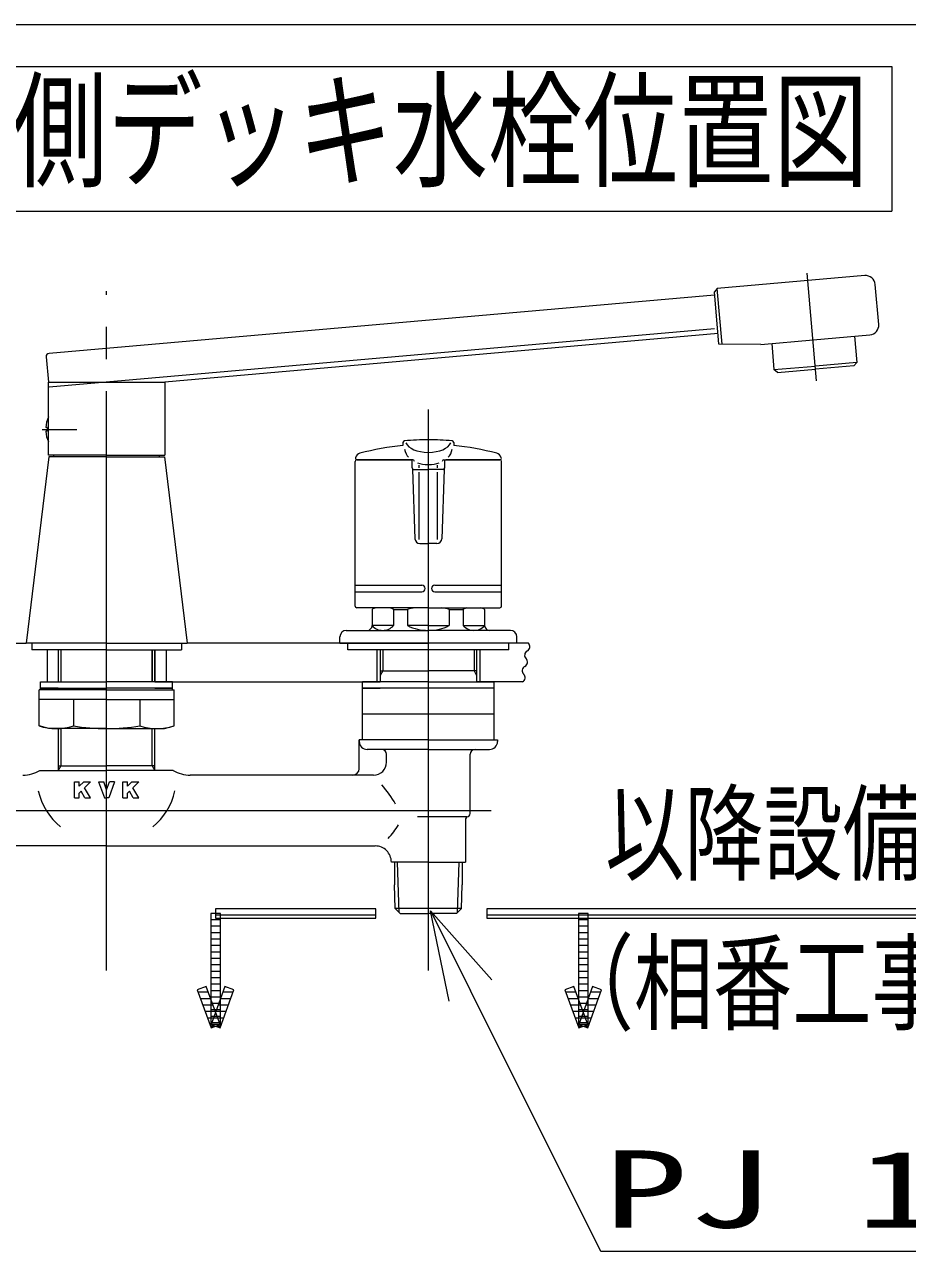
# Model space of a CAD drawing. Units: millimetres on the paper. Extents: x -305 to 305, y -152 to 152.
# Drawn here: x -22.75 to 4.69, y 28.99 to 67.13 of the extents above; entities that cross this region are included whole.
import ezdxf
from ezdxf.enums import TextEntityAlignment as Align

# ---------------------------------------------------------------- set-up
doc = ezdxf.new("R2010")
doc.units = ezdxf.units.MM
doc.linetypes.add('LONG_CHAIN', pattern=[21, 18, -1, 1, -1])
doc.linetypes.add('LONG_DOUBLE_CHAIN', pattern=[21.8, 18, -1, 0.6, -0.6, 0.6, -1])
doc.layers.add('0-1_RV', color=7, linetype='Continuous', lineweight=9)
doc.layers.add('0-2_0', color=7, linetype='Continuous', lineweight=9)
doc.styles.add('ＭＳ ゴシック', font='')
doc.styles.get('ＭＳ ゴシック').set_extended_font_data('MS Gothic')

# ---------------------------------------------------------------- blocks, each defined once
blk = doc.blocks.new('_OPEN30')
at = {"layer": '0-2_0'}
blk.add_line((0, 0), (-1, 0), dxfattribs=at)
blk.add_lwpolyline([(-1, 0.2679), (0, 0), (-1, -0.2679)], dxfattribs=at)

msp = doc.modelspace()

# ---------------------------------------------------------------- linework, layer by layer
at = {"layer": '0-1_RV'}
for p, q in [((-43.041, 67.127), (100.948, 67.127)), ((-40.787, 65.821), (4.213, 65.821)), ((4.213, 65.821), (4.213, 61.325)), ((-40.787, 61.325), (4.213, 61.325)), ((3.367, 59.322), (-1.216, 58.921)), ((-1.216, 58.921), (-1.307, 58.813)), ((-1.165, 57.194), (-1.307, 58.813)), ((-1.065, 57.194), (-1.216, 58.921)), ((3.801, 57.804), (3.692, 59.049)), ((-1.298, 58.713), (-21.983, 56.903)), ((-1.298, 57.666), (-21.983, 55.856)), ((-1.193, 57.518), (-18.386, 56.014)), ((0.141, 57.183), (1.76, 57.324)), ((0.475, 57.212), (0.546, 56.4)), ((1.76, 57.324), (3.528, 57.479)), ((3.045, 57.437), (3.116, 56.625)), ((0.141, 57.183), (-1.165, 57.194)), ((-22.074, 56.795), (-22.006, 56.01)), ((0.546, 56.4), (1.831, 56.512)), ((3.116, 56.625), (1.831, 56.512)), ((3.025, 56.517), (1.839, 56.413)), ((3.025, 56.517), (3.116, 56.625)), ((0.654, 56.309), (0.546, 56.4)), ((0.654, 56.309), (1.839, 56.413)), ((-22.006, 53.743), (-22.006, 56.013)), ((-22.006, 56.013), (-20.196, 56.013)), ((-20.196, 56.013), (-18.386, 56.013)), ((-18.386, 56.013), (-18.386, 53.743)), ((-22.047, 54.603), (-22.087, 54.603)), ((-22.047, 54.603), (-22.047, 54.483)), ((-22.047, 54.483), (-22.087, 54.483)), ((-10.985, 54.134), (-10.985, 54.039)), ((-9.407, 54.134), (-9.407, 54.039)), ((-21.996, 53.693), (-22.696, 47.893)), ((-20.196, 53.743), (-22.006, 53.743)), ((-20.196, 53.693), (-21.996, 53.693)), ((-20.196, 53.693), (-21.996, 53.693)), ((-20.196, 53.743), (-18.386, 53.743)), ((-20.196, 53.693), (-18.556, 53.693)), ((-19.001, 53.693), (-18.396, 53.693)), ((-19.001, 53.693), (-18.396, 53.693)), ((-18.556, 53.693), (-18.556, 53.743)), ((-18.396, 53.693), (-17.696, 47.893)), ((-12.471, 49.047), (-12.471, 53.547)), ((-12.421, 53.597), (-10.734, 53.597)), ((-10.68, 53.597), (-12.415, 53.597)), ((-10.704, 53.347), (-10.704, 53.597)), ((-10.478, 53.351), (-10.478, 53.427)), ((-9.913, 53.351), (-9.913, 53.427)), ((-9.712, 53.597), (-7.977, 53.597)), ((-9.688, 53.347), (-9.688, 53.597)), ((-7.971, 53.597), (-9.658, 53.597)), ((-7.921, 49.047), (-7.921, 53.547)), ((-10.684, 53.307), (-10.684, 53.297)), ((-10.684, 53.297), (-10.613, 51.142)), ((-10.684, 53.297), (-10.196, 53.297)), ((-10.654, 53.297), (-10.196, 53.297)), ((-10.478, 51.115), (-10.478, 53.21)), ((-9.738, 53.297), (-10.196, 53.297)), ((-9.913, 51.115), (-9.913, 53.21)), ((-9.708, 53.297), (-9.779, 51.142)), ((-10.463, 50.997), (-10.196, 50.997)), ((-9.929, 50.997), (-10.196, 50.997)), ((-12.471, 49.697), (-10.396, 49.697)), ((-9.996, 49.697), (-7.921, 49.697)), ((-12.471, 49.497), (-10.396, 49.497)), ((-9.996, 49.497), (-7.921, 49.497)), ((-10.196, 48.997), (-12.421, 48.997)), ((-11.946, 48.946), (-11.946, 48.443)), ((-11.278, 48.946), (-10.845, 48.946)), ((-11.278, 48.946), (-11.278, 48.443)), ((-10.845, 48.946), (-10.845, 48.443)), ((-10.196, 48.997), (-7.971, 48.997)), ((-9.546, 48.946), (-9.113, 48.946)), ((-9.546, 48.946), (-9.546, 48.443)), ((-9.113, 48.946), (-9.113, 48.443)), ((-8.446, 48.946), (-8.446, 48.443)), ((-11.278, 48.443), (-11.946, 48.443)), ((-10.196, 48.443), (-10.845, 48.443)), ((-10.196, 48.443), (-9.546, 48.443)), ((-9.113, 48.443), (-8.446, 48.443)), ((-12.946, 47.893), (-12.946, 48.093)), ((-12.746, 48.293), (-10.196, 48.293)), ((-7.646, 48.293), (-10.196, 48.293)), ((-7.446, 47.893), (-7.446, 48.093)), ((-20.196, 47.893), (-22.696, 47.893)), ((-22.521, 47.893), (-22.521, 47.693)), ((-20.196, 47.693), (-22.521, 47.693)), ((-21.696, 47.693), (-21.696, 46.693)), ((-21.615, 47.693), (-21.615, 46.693)), ((-20.196, 47.893), (-17.696, 47.893)), ((-20.196, 47.693), (-17.871, 47.693)), ((-18.777, 46.693), (-18.777, 47.693)), ((-18.777, 47.693), (-18.777, 46.693)), ((-18.696, 47.693), (-18.696, 46.693)), ((-18.696, 46.693), (-18.696, 47.693)), ((-17.871, 47.893), (-17.871, 47.693)), ((-12.946, 47.893), (-10.196, 47.893)), ((-7.696, 47.893), (-12.696, 47.893)), ((-12.696, 47.693), (-12.696, 47.893)), ((-7.696, 47.693), (-12.696, 47.693)), ((-11.696, 47.693), (-11.696, 46.693)), ((-11.615, 47.693), (-11.615, 47.033)), ((-8.777, 47.693), (-8.777, 47.033)), ((-8.696, 47.693), (-8.696, 46.693)), ((-7.696, 47.693), (-7.696, 47.893)), ((-11.696, 47.033), (-10.196, 47.033)), ((-11.615, 47.033), (-11.696, 46.893)), ((-8.696, 47.033), (-10.196, 47.033)), ((-8.777, 47.033), (-8.696, 46.893)), ((-22.246, 46.493), (-22.246, 46.693)), ((-22.246, 46.693), (-20.196, 46.693)), ((-12.246, 46.493), (-12.246, 46.693)), ((-10.196, 46.693), (-12.246, 46.693)), ((-10.196, 46.693), (-8.146, 46.693)), ((-8.146, 46.493), (-8.146, 46.693)), ((-22.296, 45.323), (-22.296, 46.443)), ((-20.196, 46.443), (-22.296, 46.443)), ((-22.246, 46.443), (-22.246, 46.493)), ((-21.696, 46.493), (-22.246, 46.493)), ((-22.246, 46.493), (-20.196, 46.493)), ((-21.696, 46.443), (-22.246, 46.443)), ((-18.146, 46.493), (-20.196, 46.493)), ((-20.196, 46.443), (-18.096, 46.443)), ((-18.696, 46.493), (-18.146, 46.493)), ((-18.696, 46.443), (-18.146, 46.443)), ((-18.146, 46.443), (-18.146, 46.493)), ((-18.096, 45.323), (-18.096, 46.443)), ((-12.246, 44.893), (-12.246, 46.493)), ((-8.146, 46.493), (-12.246, 46.493)), ((-12.246, 46.493), (-11.696, 46.493)), ((-20.196, 46.143), (-22.296, 46.143)), ((-21.228, 46.143), (-21.228, 45.323)), ((-20.196, 46.143), (-18.096, 46.143)), ((-19.164, 46.143), (-19.164, 45.323)), ((-8.146, 45.693), (-12.246, 45.693)), ((-21.996, 45.243), (-22.296, 45.323)), ((-20.196, 45.243), (-21.996, 45.243)), ((-21.696, 45.243), (-21.696, 43.943)), ((-21.615, 45.243), (-21.615, 44.083)), ((-20.196, 45.243), (-18.396, 45.243)), ((-18.777, 44.083), (-18.777, 45.243)), ((-18.696, 43.943), (-18.696, 45.243)), ((-18.396, 45.243), (-18.096, 45.323)), ((-12.346, 44.893), (-12.346, 44.843)), ((-10.196, 44.893), (-12.346, 44.893)), ((-12.346, 43.993), (-12.346, 44.893)), ((-10.196, 44.893), (-8.046, 44.893)), ((-8.046, 44.893), (-8.046, 44.843)), ((-10.196, 44.593), (-12.096, 44.593)), ((-11.496, 44.193), (-11.496, 44.443)), ((-10.196, 44.593), (-8.296, 44.593)), ((-8.896, 42.6), (-8.896, 44.443)), ((-22.269, 43.943), (-20.196, 43.943)), ((-22.269, 43.943), (-20.196, 43.943)), ((-21.696, 44.083), (-20.196, 44.083)), ((-21.615, 44.083), (-21.696, 43.943)), ((-18.696, 44.083), (-20.196, 44.083)), ((-18.123, 43.943), (-20.196, 43.943)), ((-18.777, 44.083), (-18.696, 43.943)), ((-21.196, 43.085), (-21.196, 43.585)), ((-21.196, 43.585), (-21.046, 43.585)), ((-21.046, 43.447), (-21.046, 43.585)), ((-21.046, 43.447), (-20.908, 43.585)), ((-20.908, 43.585), (-20.696, 43.585)), ((-20.879, 43.402), (-20.696, 43.585)), ((-20.446, 43.585), (-20.286, 43.585)), ((-20.446, 43.585), (-20.264, 43.085)), ((-20.196, 43.337), (-20.286, 43.585)), ((-20.196, 43.337), (-20.105, 43.585)), ((-19.946, 43.585), (-20.128, 43.085)), ((-19.946, 43.585), (-20.105, 43.585)), ((-19.696, 43.085), (-19.696, 43.585)), ((-19.696, 43.585), (-19.546, 43.585)), ((-19.546, 43.447), (-19.408, 43.585)), ((-19.546, 43.447), (-19.546, 43.585)), ((-19.408, 43.585), (-19.196, 43.585)), ((-19.379, 43.402), (-19.196, 43.585)), ((-11.896, 43.793), (-17.596, 43.793)), ((-21.046, 43.235), (-20.989, 43.292)), ((-21.046, 43.085), (-21.046, 43.235)), ((-20.869, 43.085), (-20.989, 43.292)), ((-20.696, 43.085), (-20.879, 43.402)), ((-19.546, 43.235), (-19.489, 43.292)), ((-19.546, 43.085), (-19.546, 43.235)), ((-19.369, 43.085), (-19.489, 43.292)), ((-19.196, 43.085), (-19.379, 43.402)), ((-21.196, 43.085), (-21.046, 43.085)), ((-20.869, 43.085), (-20.696, 43.085)), ((-20.264, 43.085), (-20.196, 43.085)), ((-20.128, 43.085), (-20.196, 43.085)), ((-19.696, 43.085), (-19.546, 43.085)), ((-19.369, 43.085), (-19.196, 43.085)), ((-8.996, 42.5), (-10.537, 42.5)), ((-8.996, 42.5), (-10.537, 42.5)), ((-9.046, 42.406), (-9.046, 41.093)), ((-20.196, 41.593), (-28.546, 41.593)), ((-20.196, 41.593), (-11.846, 41.593)), ((-9.046, 41.543), (-9.046, 41.393)), ((-10.196, 41.093), (-11.346, 41.093)), ((-11.246, 41.093), (-11.246, 40.381)), ((-11.103, 39.528), (-11.152, 41.093)), ((-10.196, 41.093), (-9.046, 41.093)), ((-9.289, 39.528), (-9.24, 41.093)), ((-9.146, 41.093), (-9.146, 40.381)), ((-11.223, 39.648), (-11.246, 40.381)), ((-9.169, 39.648), (-9.146, 40.381)), ((-16.659, 39.294), (-16.959, 39.294)), ((-11.828, 39.643), (-16.809, 39.643)), ((-11.828, 39.643), (-16.809, 39.643)), ((-11.828, 39.443), (-16.809, 39.443)), ((-11.068, 39.493), (-11.223, 39.647)), ((-9.169, 39.647), (-11.223, 39.647)), ((-11.068, 39.493), (-10.196, 39.493)), ((-9.323, 39.493), (-10.196, 39.493)), ((-9.324, 39.493), (-9.169, 39.647)), ((8.441, 39.643), (-8.377, 39.643)), ((8.441, 39.643), (-8.377, 39.643)), ((8.441, 39.443), (-8.377, 39.443)), ((-5.233, 39.294), (-5.533, 39.294)), ((-16.659, 39.094), (-16.959, 39.094)), ((-5.233, 39.094), (-5.533, 39.094)), ((-16.659, 38.894), (-16.959, 38.894)), ((-16.659, 38.694), (-16.959, 38.694)), ((-5.233, 38.894), (-5.533, 38.894)), ((-5.233, 38.694), (-5.533, 38.694)), ((-16.659, 38.494), (-16.959, 38.494)), ((-16.659, 38.294), (-16.959, 38.294)), ((-5.233, 38.494), (-5.533, 38.494)), ((-5.233, 38.294), (-5.533, 38.294)), ((-16.659, 38.094), (-16.959, 38.094)), ((-16.659, 37.894), (-16.959, 37.894)), ((-5.233, 38.094), (-5.533, 38.094)), ((-5.233, 37.894), (-5.533, 37.894)), ((-16.659, 37.694), (-16.959, 37.694)), ((-16.659, 37.494), (-16.959, 37.494)), ((-5.233, 37.694), (-5.533, 37.694)), ((-5.233, 37.494), (-5.533, 37.494)), ((-17.031, 37.043), (-17.35, 37.043)), ((-16.659, 37.294), (-16.959, 37.294)), ((-16.659, 37.094), (-16.959, 37.094)), ((-16.268, 37.043), (-16.587, 37.043)), ((-5.605, 37.043), (-5.924, 37.043)), ((-5.233, 37.294), (-5.533, 37.294)), ((-5.233, 37.094), (-5.533, 37.094)), ((-4.841, 37.043), (-5.161, 37.043)), ((-16.958, 36.843), (-17.278, 36.843)), ((-16.886, 36.643), (-17.205, 36.643)), ((-16.659, 36.894), (-16.959, 36.894)), ((-16.659, 36.694), (-16.959, 36.694)), ((-16.413, 36.643), (-16.733, 36.643)), ((-16.341, 36.843), (-16.66, 36.843)), ((-5.532, 36.843), (-5.851, 36.843)), ((-5.459, 36.643), (-5.778, 36.643)), ((-5.233, 36.894), (-5.533, 36.894)), ((-5.233, 36.694), (-5.533, 36.694)), ((-4.987, 36.643), (-5.306, 36.643)), ((-4.914, 36.843), (-5.233, 36.843)), ((-16.813, 36.443), (-17.132, 36.443)), ((-16.74, 36.243), (-17.059, 36.243)), ((-16.659, 36.494), (-16.959, 36.494)), ((-16.659, 36.294), (-16.959, 36.294)), ((-16.559, 36.243), (-16.878, 36.243)), ((-16.486, 36.443), (-16.805, 36.443)), ((-5.386, 36.443), (-5.706, 36.443)), ((-5.314, 36.243), (-5.633, 36.243)), ((-5.233, 36.494), (-5.533, 36.494)), ((-5.233, 36.294), (-5.533, 36.294)), ((-5.132, 36.243), (-5.452, 36.243)), ((-5.06, 36.443), (-5.379, 36.443)), ((-16.675, 36.043), (-16.986, 36.043)), ((-16.659, 36.094), (-16.959, 36.094)), ((-16.632, 36.043), (-16.943, 36.043)), ((-5.249, 36.043), (-5.56, 36.043)), ((-5.233, 36.094), (-5.533, 36.094)), ((-5.205, 36.043), (-5.516, 36.043))]:
    msp.add_line(p, q, dxfattribs=at)
at = {"layer": '0-1_RV', "linetype": 'LONG_CHAIN'}
for p, q in [((1.871, 56.051), (1.578, 59.401)), ((-20.196, 37.726), (-20.196, 58.834)), ((-10.196, 37.726), (-10.196, 55.163)), ((-22.201, 54.543), (-21.117, 54.543)), ((-32.079, 42.693), (-20.196, 42.693)), ((-20.196, 42.693), (-8.246, 42.693)), ((-20.196, 42.693), (-8.391, 42.693)), ((-20.196, 42.693), (-8.391, 42.693))]:
    msp.add_line(p, q, dxfattribs=at)
at = {"layer": '0-1_RV', "linetype": 'LONG_DOUBLE_CHAIN'}
for p, q in [((-27.871, 47.893), (-22.696, 47.893)), ((-22.046, 47.693), (-22.046, 46.693)), ((-18.346, 47.693), (-18.346, 46.693)), ((-12.696, 47.893), (-17.696, 47.893)), ((-11.796, 47.693), (-11.796, 46.693)), ((-8.596, 47.693), (-8.596, 46.693)), ((-7.499, 47.893), (-7.871, 47.893)), ((-7.086, 47.893), (-7.696, 47.893)), ((-18.696, 46.693), (-11.696, 46.693)), ((-7.271, 46.693), (-8.696, 46.693))]:
    msp.add_line(p, q, dxfattribs=at)
at = {"layer": '0-1_RV'}
for points in [[(-21.391, 53.693), (-21.836, 53.693), (-21.836, 53.743)], [(-9.708, 53.307), (-9.708, 53.297), (-10.196, 53.297)], [(-18.146, 46.493), (-18.146, 46.693), (-20.196, 46.693)], [(-8.146, 44.893), (-8.146, 46.493), (-8.696, 46.493)], [(10.677, 28.987), (-4.831, 28.987), (-8.889, 37.103)]]:
    msp.add_lwpolyline(points, dxfattribs=at)
for points in [[(-16.959, 39.493), (-16.959, 35.994), (-16.659, 35.994), (-16.659, 39.493)], [(-16.809, 39.343), (-11.828, 39.343), (-11.828, 39.643), (-16.809, 39.643)], [(-8.377, 39.343), (8.441, 39.343), (8.441, 39.643), (-8.377, 39.643)], [(-5.533, 39.493), (-5.533, 35.994), (-5.233, 35.994), (-5.233, 39.493)], [(-17.379, 37.121), (-16.95, 35.943), (-16.668, 36.045), (-17.097, 37.224)], [(-16.521, 37.224), (-16.95, 36.045), (-16.668, 35.943), (-16.239, 37.121)], [(-5.953, 37.121), (-5.524, 35.943), (-5.242, 36.045), (-5.671, 37.224)], [(-5.095, 37.224), (-5.524, 36.045), (-5.242, 35.943), (-4.813, 37.121)]]:
    msp.add_lwpolyline(points, close=True, dxfattribs=at)
for centre, radius, start, end in [((3.393, 59.023), 0.3, 5, 95), ((3.502, 57.778), 0.3, 275, 5), ((-21.975, 56.804), 0.1, 95, 185), ((-21.139, 54.543), 0.95, 155.8421, 176.379), ((-21.139, 54.543), 0.95, 183.622, 204.1579), ((-10.935, 54.134), 0.05, 95.1699, 180), ((-10.196, 45.967), 8.25, 90, 95.1699), ((-10.196, 45.967), 8.25, 84.8301, 90), ((-9.457, 54.134), 0.05, 0, 84.8301), ((-12.271, 53.605), 0.2, 104.9374, 163.7293), ((-10.196, 45.827), 8.25, 95.4872, 104.9374), ((-10.196, 45.827), 8.25, 75.0626, 84.5128), ((-8.121, 53.605), 0.2, 16.2707, 75.0626), ((-12.421, 53.547), 0.05, 90, 180), ((-12.415, 53.647), 0.05, 163.7293, 270), ((-10.68, 53.547), 0.05, 0, 90), ((-9.712, 53.547), 0.05, 90, 180), ((-7.977, 53.647), 0.05, 270, 16.2707), ((-7.971, 53.547), 0.05, 0, 90), ((-10.654, 53.347), 0.05, 180, 270), ((-9.738, 53.347), 0.05, 270, 0), ((-10.463, 51.147), 0.15, 181.8774, 270), ((-9.929, 51.147), 0.15, 270, 358.1226), ((-10.396, 49.597), 0.1, 0, 90), ((-10.396, 49.597), 0.1, 270, 0), ((-9.996, 49.597), 0.1, 90, 180), ((-9.996, 49.597), 0.1, 180, 270), ((-12.421, 49.047), 0.05, 180, 270), ((-11.612, 48.346), 0.686, 108.4742, 119.0922), ((-11.612, 48.346), 0.686, 60.9079, 71.5258), ((-10.196, 46.554), 2.479, 99.6909, 105.1893), ((-10.196, 46.554), 2.479, 74.8107, 80.3091), ((-8.78, 48.346), 0.686, 108.4742, 119.0922), ((-8.78, 48.346), 0.686, 60.9079, 71.5258), ((-7.971, 49.047), 0.05, 270, 0), ((-12.096, 48.443), 0.15, 270, 359.999), ((-11.612, 48.739), 0.446, 221.596, 318.403), ((-10.196, 49.774), 1.481, 243.992, 270), ((-10.196, 49.774), 1.481, 270, 296.008), ((-8.78, 48.739), 0.446, 221.596, 318.403), ((-8.296, 48.443), 0.15, 180, 270), ((-12.746, 48.093), 0.2, 90, 180), ((-7.646, 48.093), 0.2, 0, 90), ((-7.19, 47.786), 0.149, 296.89, 45.548), ((-7.055, 47.519), 0.149, 116.89, 225.548), ((-7.265, 47.306), 0.149, 296.89, 45.548), ((-7.129, 47.039), 0.149, 116.89, 225.548), ((-7.339, 46.826), 0.149, 296.89, 45.548), ((-21.762, 47.065), 1.822, 252.956, 287.044), ((-20.196, 51.939), 6.697, 261.135, 270), ((-20.196, 51.939), 6.697, 270, 278.865), ((-18.63, 47.065), 1.822, 252.956, 287.044), ((-12.096, 44.843), 0.25, 180, 270), ((-8.296, 44.843), 0.25, 270, 0), ((-11.646, 44.443), 0.15, 0, 90), ((-8.746, 44.443), 0.15, 90, 180), ((-22.796, 44.793), 1, 270, 301.788), ((-17.596, 44.793), 1, 238.212, 270), ((-12.546, 43.993), 0.2, 270, 0), ((-11.896, 44.193), 0.4, 270, 0), ((-15.499, 40.319), 5, 31.004, 39.431), ((-20.365, 43.735), 2, 192.359, 230.809), ((-20.026, 43.735), 2, 309.191, 347.641), ((-8.946, 42.406), 0.1, 104.478, 180), ((-8.946, 42.406), 0.1, 104.478, 180), ((-8.996, 42.6), 0.1, 270, 0), ((-8.996, 42.6), 0.1, 270, 0), ((-13.684, 43.816), 3, 318.323, 328.571), ((-11.846, 41.093), 0.5, 359.999, 90)]:
    msp.add_arc(centre, radius, start, end, dxfattribs=at)
for centre, major_axis, ratio, start_param, end_param in [((-10.63, 54.043), (0, -0.446), 0.71362, 4.971524, 5.68941), ((-10.196, 54.187), (-0.707, 0), 0.507119, 0.182892, 1.570796), ((-10.196, 54.187), (-0.707, 0), 0.507119, 1.570797, 2.958717), ((-9.762, 54.043), (0, 0.446), 0.713619, 3.735369, 4.453255), ((-10.196, 53.597), (-0.434, 0), 0.348663, 0.697064, 1.570796), ((-10.196, 53.597), (-0.434, 0), 0.348663, 1.570796, 2.444529)]:
    msp.add_ellipse(centre, major_axis=major_axis, ratio=ratio, start_param=start_param, end_param=end_param, dxfattribs=at)

# ---------------------------------------------------------------- block references
at = {"layer": '0-1_RV', "xscale": 2.77, "yscale": 2.77, "rotation": 116.56505}
msp.add_blockref('_OPEN30', (-10.128, 39.58), dxfattribs=at)

# ---------------------------------------------------------------- texts
at = {"layer": '0-1_RV', "style": 'ＭＳ ゴシック'}
for s, height, width, p in [('＜参考＞浴槽側デッキ水栓位置図', 2.889, 0.75, (-40.855, 61.518)), ('以降設備工事', 2.405, 0.75, (-4.7, 40.056)), ('（相番工事要）', 2.405, 0.75, (-6.268, 35.41)), ('PJ 1/2', 2.405, 1.6, (-4.748, 29.002))]:
    msp.add_text(s, height=height, dxfattribs=dict(at, width=width)).set_placement(p, align=Align.BOTTOM_LEFT)

doc.saveas('drawing.dxf')
